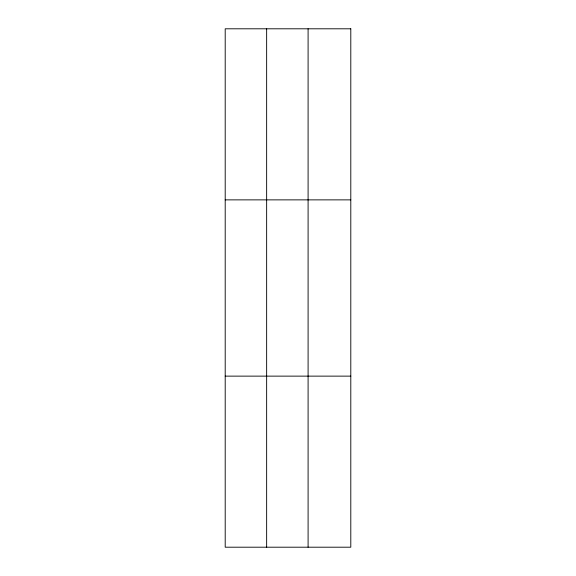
<?xml version="1.0" encoding="UTF-8"?>
<svg xmlns="http://www.w3.org/2000/svg" width="576" height="576" viewBox="0 0 576 576"><rect width="100%" height="100%" fill="white"/><g stroke="black" fill="none" stroke-linecap="round" stroke-linejoin="round"><path stroke-width="0.86" d="M266.645 28.8L266.645 547.2M308.095 28.8L308.095 547.2M225.202 199.872L350.798 199.872M225.202 376.128L350.798 376.128M350.798 28.8L350.798 547.2L225.202 547.2L225.202 28.8L350.798 28.8"/></g></svg>
